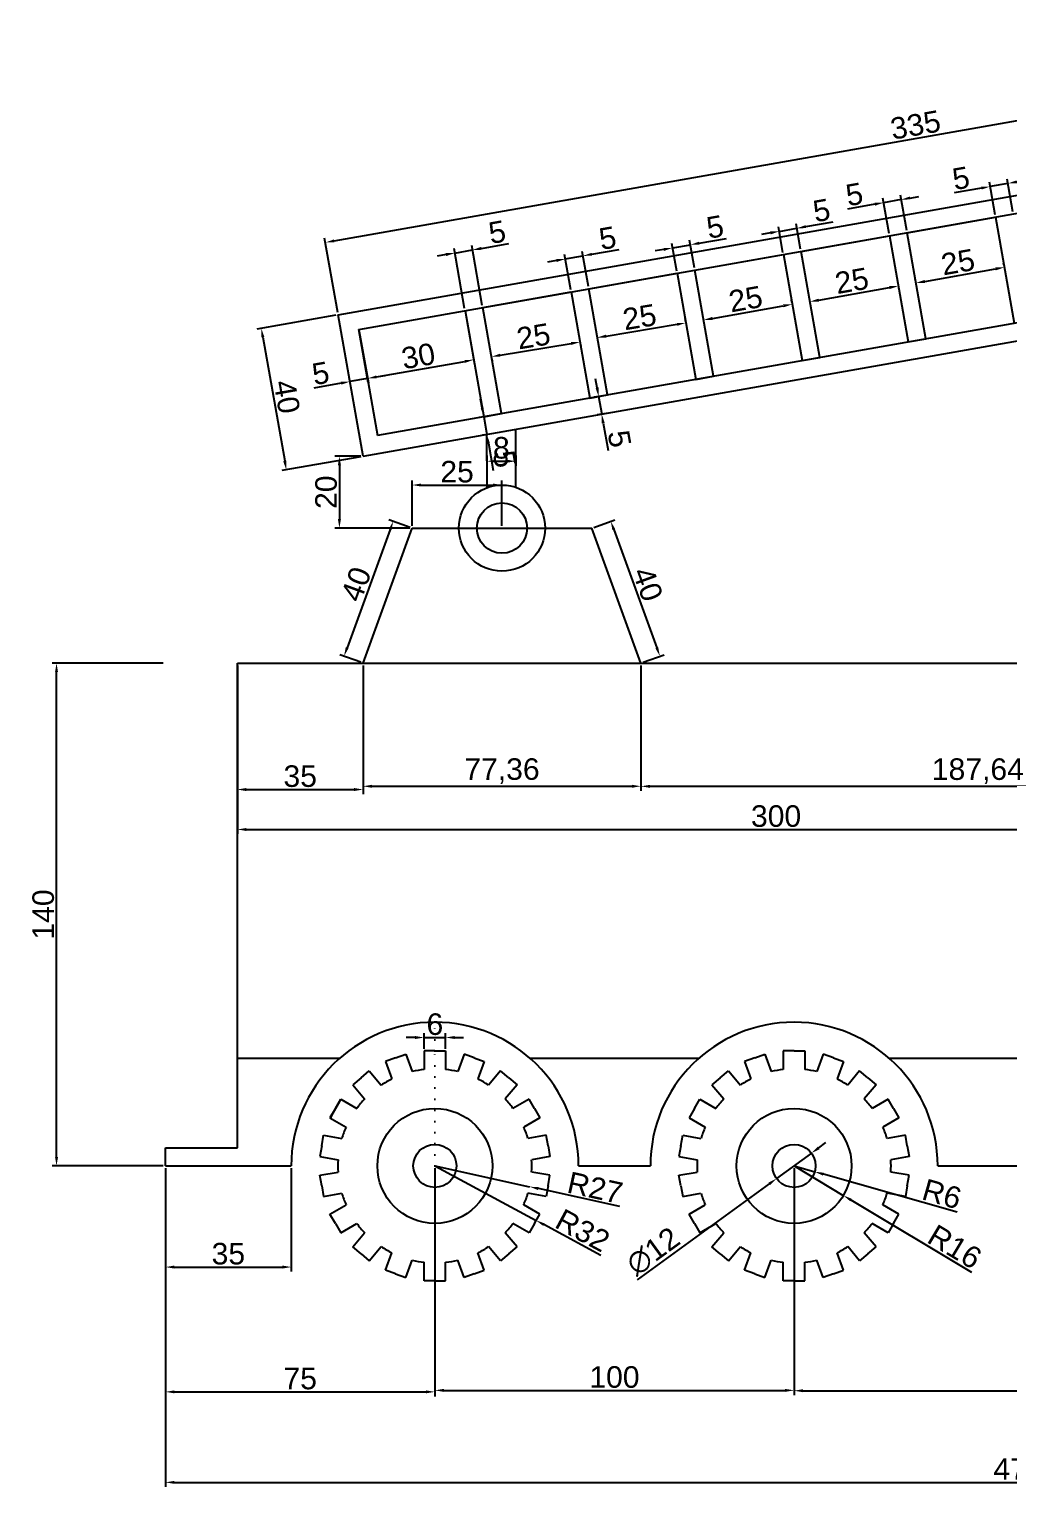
# Model space of a CAD drawing. Header units: millimetres. Extents: x 709 to 4693, y -85 to 383.
# Drawn here: x 709 to 981.7, y -84.9 to 321 of the extents above; entities that cross this region are included whole.
import ezdxf

# ---------------------------------------------------------------- set-up
doc = ezdxf.new("R2010")
doc.units = ezdxf.units.MM
doc.linetypes.add('ACAD_ISO07W100', pattern=[3, 0, -3])
doc.styles.get("Standard").update_dxf_attribs({"font": 'arial.ttf'})
doc.dimstyles.new('ISO-25', dxfattribs={"dimtxt": 6, "dimasz": 2.5, "dimexe": 1.25, "dimexo": 0.625, "dimtad": 1, "dimtxsty": 'Standard', "dimcen": 2.5, "dimclrt": 3, "dimadec": 0, "dimazin": 0, "dimtfac": 1, "dimtmove": 0, "dimatfit": 3, "dimfxl": 1, "dimtfillclr": 7, "dimarcsym": 0})

# ---------------------------------------------------------------- blocks, each defined once
blk = doc.blocks.new('*D1')
at = {"color": 0, "lineweight": -2, "transparency": 16777216}
for p, q in [((746.92, 3.82), (746.92, -24.98)), ((781.92, 3.82), (781.92, -24.98)), ((749.42, -23.73), (779.42, -23.73))]:
    blk.add_line(p, q, dxfattribs=at)
at = {"color": 0, "transparency": 16777216}
for points in [[(749.42, -23.31), (749.42, -24.15), (746.92, -23.73)], [(779.42, -23.31), (779.42, -24.15), (781.92, -23.73)]]:
    blk.add_solid(points, dxfattribs=at)
at = {"layer": 'Defpoints', "color": 0, "transparency": 16777216}
for p in [(746.92, 4.44), (781.92, 4.44), (781.92, -23.73)]:
    blk.add_point(p, dxfattribs=at)
at = {"color": 3, "transparency": 16777216, "insert": (764.42, -20.04), "char_height": 6, "attachment_point": 5}
blk.add_mtext('35', dxfattribs=at)
blk = doc.blocks.new('*U2')
for p, q in [((0, 2.58), (-3, 2.58)), ((-3, 2.58), (-3, -2.58)), ((0, 2.58), (3, 2.58)), ((3, 2.58), (3, -2.58))]:
    blk.add_line(p, q)
blk = doc.blocks.new('*U3')
at = {"color": 0, "linetype": 'ByBlock', "lineweight": -2, "transparency": 16777216}
for p, rotation in [((811.86, 32.09), 19.99999999999999), ((831.98, 32.09), 340), ((803.01, 26.98), 40.00000000000001), ((840.83, 26.98), 320), ((796.45, 19.15), 59.99999999999999), ((847.4, 19.15), 299.9999999999999), ((792.95, 9.55), 80.00000000000001), ((850.89, 9.55), 280), ((792.95, -0.67), 99.99999999999999), ((850.89, -0.67), 260), ((796.45, -10.27), 120), ((847.4, -10.27), 240), ((803.01, -18.09), 140.0000000000001), ((840.83, -18.09), 219.9999999999999), ((811.86, -23.2), 160.0000000000001), ((831.98, -23.2), 200), ((821.92, -24.97), 180)]:
    blk.add_blockref('*U2', p, dxfattribs=dict(at, rotation=rotation))
blk.add_blockref('*U2', (821.92, 33.86), dxfattribs=at)
blk = doc.blocks.new('*D4')
at = {"color": 0, "lineweight": -2, "transparency": 16777216}
for p, q in [((818.92, 37.07), (818.92, 41.44)), ((824.92, 37.07), (824.92, 41.44)), ((816.42, 40.19), (813.92, 40.19)), ((818.92, 40.19), (824.92, 40.19)), ((827.42, 40.19), (829.92, 40.19))]:
    blk.add_line(p, q, dxfattribs=at)
at = {"color": 0, "transparency": 16777216}
for points in [[(816.42, 40.6), (816.42, 39.77), (818.92, 40.19)], [(827.42, 40.6), (827.42, 39.77), (824.92, 40.19)]]:
    blk.add_solid(points, dxfattribs=at)
at = {"layer": 'Defpoints', "color": 0, "transparency": 16777216}
for p in [(824.92, 40.19), (818.92, 36.44), (824.92, 36.44)]:
    blk.add_point(p, dxfattribs=at)
at = {"color": 3, "transparency": 16777216, "insert": (821.92, 43.87), "char_height": 6, "attachment_point": 5}
blk.add_mtext('6', dxfattribs=at)
blk = doc.blocks.new('*D5')
at = {"color": 0, "lineweight": -2, "transparency": 16777216}
for p, q in [((746.92, 3.82), (746.92, -59.73)), ((821.92, 3.82), (821.92, -59.73)), ((749.42, -58.48), (819.42, -58.48))]:
    blk.add_line(p, q, dxfattribs=at)
at = {"color": 0, "transparency": 16777216}
for points in [[(749.42, -58.06), (749.42, -58.89), (746.92, -58.48)], [(819.42, -58.06), (819.42, -58.89), (821.92, -58.48)]]:
    blk.add_solid(points, dxfattribs=at)
at = {"layer": 'Defpoints', "color": 0, "transparency": 16777216}
for p in [(746.92, 4.44), (821.92, 4.44), (821.92, -58.48)]:
    blk.add_point(p, dxfattribs=at)
at = {"color": 3, "transparency": 16777216, "insert": (784.42, -54.8), "char_height": 6, "attachment_point": 5}
blk.add_mtext('75', dxfattribs=at)
blk = doc.blocks.new('*D6')
at = {"color": 0, "lineweight": -2, "transparency": 16777216}
for p, q in [((821.92, 3.82), (821.92, -59.31)), ((921.92, 3.82), (921.92, -59.31)), ((824.42, -58.06), (919.42, -58.06))]:
    blk.add_line(p, q, dxfattribs=at)
at = {"color": 0, "transparency": 16777216}
for points in [[(824.42, -57.65), (824.42, -58.48), (821.92, -58.06)], [(919.42, -57.65), (919.42, -58.48), (921.92, -58.06)]]:
    blk.add_solid(points, dxfattribs=at)
at = {"layer": 'Defpoints', "color": 0, "transparency": 16777216}
for p in [(821.92, 4.44), (921.92, 4.44), (921.92, -58.06)]:
    blk.add_point(p, dxfattribs=at)
at = {"color": 3, "transparency": 16777216, "insert": (871.92, -54.38), "char_height": 6, "attachment_point": 5}
blk.add_mtext('100', dxfattribs=at)
blk = doc.blocks.new('*U7')
for p, q in [((0, 2.58), (-3, 2.58)), ((-3, 2.58), (-3, -2.58)), ((0, 2.58), (3, 2.58)), ((3, 2.58), (3, -2.58))]:
    blk.add_line(p, q)
blk = doc.blocks.new('*U8')
at = {"color": 0, "linetype": 'ByBlock', "lineweight": -2, "transparency": 16777216}
for p, rotation in [((811.86, 32.09), 19.99999999999999), ((831.98, 32.09), 340), ((803.01, 26.98), 40.00000000000001), ((840.83, 26.98), 320), ((796.45, 19.15), 59.99999999999999), ((847.4, 19.15), 299.9999999999999), ((792.95, 9.55), 80.00000000000001), ((850.89, 9.55), 280), ((792.95, -0.67), 99.99999999999999), ((850.89, -0.67), 260), ((796.45, -10.27), 120), ((847.4, -10.27), 240), ((803.01, -18.09), 140.0000000000001), ((840.83, -18.09), 219.9999999999999), ((811.86, -23.2), 160.0000000000001), ((831.98, -23.2), 200), ((821.92, -24.97), 180)]:
    blk.add_blockref('*U7', p, dxfattribs=dict(at, rotation=rotation))
blk.add_blockref('*U7', (821.92, 33.86), dxfattribs=at)
blk = doc.blocks.new('*D11')
at = {"color": 0, "lineweight": -2, "transparency": 16777216}
for p, q in [((921.92, 3.82), (921.92, -59.41)), ((1141.92, 3.82), (1141.92, -59.41)), ((924.42, -58.16), (1139.42, -58.16))]:
    blk.add_line(p, q, dxfattribs=at)
at = {"color": 0, "transparency": 16777216}
for points in [[(924.42, -57.75), (924.42, -58.58), (921.92, -58.16)], [(1139.42, -57.75), (1139.42, -58.58), (1141.92, -58.16)]]:
    blk.add_solid(points, dxfattribs=at)
at = {"layer": 'Defpoints', "color": 0, "transparency": 16777216}
for p in [(921.92, 4.44), (1141.92, 4.44), (1141.92, -58.16)]:
    blk.add_point(p, dxfattribs=at)
at = {"color": 3, "transparency": 16777216, "insert": (1031.92, -54.47), "char_height": 6, "attachment_point": 5}
blk.add_mtext('220', dxfattribs=at)
blk = doc.blocks.new('*D13')
at = {"color": 0, "lineweight": -2, "transparency": 16777216}
for p, q in [((746.92, 3.82), (746.92, -84.93)), ((1221.92, 3.82), (1221.92, -84.93)), ((749.42, -83.68), (1219.42, -83.68))]:
    blk.add_line(p, q, dxfattribs=at)
at = {"color": 0, "transparency": 16777216}
for points in [[(749.42, -83.26), (749.42, -84.1), (746.92, -83.68)], [(1219.42, -83.26), (1219.42, -84.1), (1221.92, -83.68)]]:
    blk.add_solid(points, dxfattribs=at)
at = {"layer": 'Defpoints', "color": 0, "transparency": 16777216}
for p in [(746.92, 4.44), (1221.92, 4.44), (1221.92, -83.68)]:
    blk.add_point(p, dxfattribs=at)
at = {"color": 3, "transparency": 16777216, "insert": (984.42, -80), "char_height": 6, "attachment_point": 5}
blk.add_mtext('475', dxfattribs=at)
blk = doc.blocks.new('*D24')
at = {"color": 0, "lineweight": -2, "transparency": 16777216}
for p, q in [((830.42, 241.96), (832.94, 227.67)), ((800.88, 236.75), (803.4, 222.46)), ((805.64, 224.12), (830.26, 228.46))]:
    blk.add_line(p, q, dxfattribs=at)
at = {"color": 0, "transparency": 16777216}
for points in [[(830.19, 228.87), (830.33, 228.05), (832.72, 228.9)], [(805.57, 224.53), (805.71, 223.71), (803.18, 223.69)]]:
    blk.add_solid(points, dxfattribs=at)
at = {"layer": 'Defpoints', "color": 0, "transparency": 16777216}
for p in [(830.31, 242.58), (800.77, 237.37), (832.72, 228.9)]:
    blk.add_point(p, dxfattribs=at)
at = {"color": 3, "transparency": 16777216, "insert": (817.31, 229.93), "char_height": 6, "attachment_point": 5, "rotation": 10}
blk.add_mtext('30', dxfattribs=at)
blk = doc.blocks.new('*D30')
at = {"color": 0, "lineweight": -2, "transparency": 16777216}
for p, q in [((794.36, 241.31), (772.36, 237.44)), ((774.03, 235.19), (780.11, 200.72)), ((801.31, 201.92), (779.31, 198.04))]:
    blk.add_line(p, q, dxfattribs=at)
at = {"color": 0, "transparency": 16777216}
for points in [[(774.44, 235.26), (773.62, 235.12), (773.6, 237.65)], [(780.52, 200.8), (779.7, 200.65), (780.54, 198.26)]]:
    blk.add_solid(points, dxfattribs=at)
at = {"layer": 'Defpoints', "color": 0, "transparency": 16777216}
for p in [(794.98, 241.42), (801.92, 202.03), (780.54, 198.26)]:
    blk.add_point(p, dxfattribs=at)
at = {"color": 3, "transparency": 16777216, "insert": (780.7, 218.6), "char_height": 6, "attachment_point": 5, "rotation": 280}
blk.add_mtext('40', dxfattribs=at)
blk = doc.blocks.new('*D31')
at = {"color": 0, "lineweight": -2, "transparency": 16777216}
for p, q in [((798.15, 223.43), (798.04, 224.05)), ((803.18, 223.69), (798.26, 222.82)), ((803.07, 224.3), (802.96, 224.92)), ((805.64, 224.12), (808.1, 224.56)), ((795.79, 222.38), (788.18, 221.04))]:
    blk.add_line(p, q, dxfattribs=at)
at = {"color": 0, "transparency": 16777216}
for points in [[(805.57, 224.53), (805.71, 223.71), (803.18, 223.69)], [(795.72, 222.8), (795.87, 221.97), (798.26, 222.82)]]:
    blk.add_solid(points, dxfattribs=at)
at = {"layer": 'Defpoints', "color": 0, "transparency": 16777216}
for p in [(803.18, 223.69), (798.26, 222.82), (798.26, 222.82)]:
    blk.add_point(p, dxfattribs=at)
at = {"color": 3, "transparency": 16777216, "insert": (790.12, 225.12), "char_height": 6, "attachment_point": 5, "rotation": 10}
blk.add_mtext('5', dxfattribs=at)
blk = doc.blocks.new('*D33')
at = {"color": 0, "lineweight": -2, "transparency": 16777216}
for p, q in [((840.12, 230.17), (859.85, 233.44)), ((862.42, 233.23), (862.52, 232.61)), ((837.75, 229.15), (837.85, 228.53))]:
    blk.add_line(p, q, dxfattribs=at)
at = {"color": 0, "transparency": 16777216}
for points in [[(859.78, 233.85), (859.92, 233.03), (862.31, 233.85)], [(840.05, 230.58), (840.18, 229.76), (837.65, 229.76)]]:
    blk.add_solid(points, dxfattribs=at)
at = {"layer": 'Defpoints', "color": 0, "transparency": 16777216}
for p in [(862.31, 233.85), (862.31, 233.85), (837.65, 229.76)]:
    blk.add_point(p, dxfattribs=at)
at = {"color": 3, "transparency": 16777216, "insert": (849.38, 235.44), "char_height": 6, "attachment_point": 5, "rotation": 9.3943}
blk.add_mtext('25', dxfattribs=at)
blk = doc.blocks.new('*D35')
at = {"color": 0, "lineweight": -2, "transparency": 16777216}
for p, q in [((891.81, 239.36), (891.64, 240.42)), ((867.15, 235.28), (866.97, 236.34)), ((869.64, 235.51), (889.37, 238.78))]:
    blk.add_line(p, q, dxfattribs=at)
at = {"color": 0, "transparency": 16777216}
for points in [[(869.57, 235.92), (869.71, 235.1), (867.17, 235.1)], [(889.31, 239.19), (889.44, 238.37), (891.84, 239.19)]]:
    blk.add_solid(points, dxfattribs=at)
at = {"layer": 'Defpoints', "color": 0, "transparency": 16777216}
for p in [(891.84, 239.19), (891.91, 238.74), (867.25, 234.66)]:
    blk.add_point(p, dxfattribs=at)
at = {"color": 3, "transparency": 16777216, "insert": (878.91, 240.78), "char_height": 6, "attachment_point": 5, "rotation": 9.3943}
blk.add_mtext('25', dxfattribs=at)
blk = doc.blocks.new('*D37')
at = {"color": 0, "lineweight": -2, "transparency": 16777216}
for p, q in [((899.23, 240.44), (918.93, 243.91)), ((921.28, 244.96), (921.17, 245.57)), ((896.66, 240.62), (896.55, 241.23))]:
    blk.add_line(p, q, dxfattribs=at)
at = {"color": 0, "transparency": 16777216}
for points in [[(918.86, 244.32), (919, 243.5), (921.39, 244.34)], [(899.16, 240.85), (899.3, 240.02), (896.77, 240)]]:
    blk.add_solid(points, dxfattribs=at)
at = {"layer": 'Defpoints', "color": 0, "transparency": 16777216}
for p in [(921.39, 244.34), (921.39, 244.34), (896.77, 240)]:
    blk.add_point(p, dxfattribs=at)
at = {"color": 3, "transparency": 16777216, "insert": (908.44, 245.8), "char_height": 6, "attachment_point": 5, "rotation": 10}
blk.add_mtext('25', dxfattribs=at)
blk = doc.blocks.new('*D39')
at = {"color": 0, "lineweight": -2, "transparency": 16777216}
for p, q in [((928.8, 245.52), (948.49, 249)), ((951.04, 248.94), (951.17, 248.2)), ((926.42, 244.59), (926.55, 243.86))]:
    blk.add_line(p, q, dxfattribs=at)
at = {"color": 0, "transparency": 16777216}
for points in [[(948.42, 249.41), (948.57, 248.59), (950.95, 249.43)], [(928.72, 245.93), (928.87, 245.11), (926.33, 245.09)]]:
    blk.add_solid(points, dxfattribs=at)
at = {"layer": 'Defpoints', "color": 0, "transparency": 16777216}
for p in [(950.93, 249.55), (950.95, 249.43), (926.31, 245.21)]:
    blk.add_point(p, dxfattribs=at)
at = {"color": 3, "transparency": 16777216, "insert": (938, 250.89), "char_height": 6, "attachment_point": 5, "rotation": 10}
blk.add_mtext('25', dxfattribs=at)
blk = doc.blocks.new('*D41')
at = {"color": 0, "lineweight": -2, "transparency": 16777216}
for p, q in [((980.39, 255.26), (980.28, 255.87)), ((958.34, 250.73), (978.04, 254.21)), ((955.77, 250.91), (955.66, 251.53))]:
    blk.add_line(p, q, dxfattribs=at)
at = {"color": 0, "transparency": 16777216}
for points in [[(977.96, 254.62), (978.11, 253.8), (980.5, 254.64)], [(958.27, 251.14), (958.41, 250.32), (955.88, 250.3)]]:
    blk.add_solid(points, dxfattribs=at)
at = {"layer": 'Defpoints', "color": 0, "transparency": 16777216}
for p in [(980.5, 254.64), (980.5, 254.64), (955.88, 250.3)]:
    blk.add_point(p, dxfattribs=at)
at = {"color": 3, "transparency": 16777216, "insert": (967.55, 256.1), "char_height": 6, "attachment_point": 5, "rotation": 10}
blk.add_mtext('25', dxfattribs=at)
blk = doc.blocks.new('*D49')
at = {"color": 0, "lineweight": -2, "transparency": 16777216}
for p, q in [((835.09, 215.49), (834.65, 217.96)), ((834.91, 212.92), (834.29, 212.82)), ((835.52, 213.03), (836.39, 208.11)), ((835.77, 208), (835.16, 207.89)), ((836.82, 205.65), (838.17, 198.04))]:
    blk.add_line(p, q, dxfattribs=at)
at = {"color": 0, "transparency": 16777216}
for points in [[(835.5, 215.57), (834.68, 215.42), (835.52, 213.03)], [(837.23, 205.72), (836.41, 205.57), (836.39, 208.11)]]:
    blk.add_solid(points, dxfattribs=at)
at = {"layer": 'Defpoints', "color": 0, "transparency": 16777216}
for p in [(835.52, 213.03), (836.39, 208.11), (836.39, 208.11)]:
    blk.add_point(p, dxfattribs=at)
at = {"color": 3, "transparency": 16777216, "insert": (841.33, 201.25), "char_height": 6, "attachment_point": 5, "rotation": 280}
blk.add_mtext('5', dxfattribs=at)
blk = doc.blocks.new('*D52')
at = {"color": 0, "lineweight": -2, "transparency": 16777216}
for p, q in [((766.92, 143.82), (766.92, 96.87)), ((1066.92, 143.82), (1066.92, 96.87)), ((769.42, 98.12), (1064.42, 98.12))]:
    blk.add_line(p, q, dxfattribs=at)
at = {"color": 0, "transparency": 16777216}
for points in [[(769.42, 98.53), (769.42, 97.7), (766.92, 98.12)], [(1064.42, 98.53), (1064.42, 97.7), (1066.92, 98.12)]]:
    blk.add_solid(points, dxfattribs=at)
at = {"layer": 'Defpoints', "color": 0, "transparency": 16777216}
for p in [(766.92, 144.44), (1066.92, 144.44), (1066.92, 98.12)]:
    blk.add_point(p, dxfattribs=at)
at = {"color": 3, "transparency": 16777216, "insert": (916.92, 101.81), "char_height": 6, "attachment_point": 5}
blk.add_mtext('300', dxfattribs=at)
blk = doc.blocks.new('*D53')
at = {"color": 0, "lineweight": -2, "transparency": 16777216}
for p, q in [((766.92, 143.82), (766.92, 107.99)), ((801.92, 143.82), (801.92, 107.99)), ((769.42, 109.24), (799.42, 109.24))]:
    blk.add_line(p, q, dxfattribs=at)
at = {"color": 0, "transparency": 16777216}
for points in [[(769.42, 109.66), (769.42, 108.82), (766.92, 109.24)], [(799.42, 109.66), (799.42, 108.82), (801.92, 109.24)]]:
    blk.add_solid(points, dxfattribs=at)
at = {"layer": 'Defpoints', "color": 0, "transparency": 16777216}
for p in [(766.92, 144.44), (801.92, 144.44), (801.92, 109.24)]:
    blk.add_point(p, dxfattribs=at)
at = {"color": 3, "transparency": 16777216, "insert": (784.42, 112.93), "char_height": 6, "attachment_point": 5}
blk.add_mtext('35', dxfattribs=at)
blk = doc.blocks.new('*D55')
at = {"color": 0, "linetype": 'Continuous', "lineweight": -2, "transparency": 16777216}
for p, q in [((801.3, 202.03), (794.09, 202.03)), ((795.34, 199.53), (795.34, 184.53)), ((814.98, 182.03), (794.09, 182.03))]:
    blk.add_line(p, q, dxfattribs=at)
at = {"color": 0, "linetype": 'Continuous', "transparency": 16777216}
for points in [[(794.92, 199.53), (795.76, 199.53), (795.34, 202.03)], [(794.92, 184.53), (795.76, 184.53), (795.34, 182.03)]]:
    blk.add_solid(points, dxfattribs=at)
at = {"layer": 'Defpoints', "color": 0, "linetype": 'Continuous', "transparency": 16777216}
for p in [(801.92, 202.03), (795.34, 182.03), (815.6, 182.03)]:
    blk.add_point(p, dxfattribs=at)
at = {"color": 3, "linetype": 'Continuous', "transparency": 16777216, "insert": (791.65, 192.03), "char_height": 6, "attachment_point": 5, "rotation": 90}
blk.add_mtext('20', dxfattribs=at)
blk = doc.blocks.new('*D56')
at = {"color": 0, "linetype": 'Continuous', "lineweight": -2, "transparency": 16777216}
for p, q in [((815.01, 182.24), (809.14, 184.38)), ((809.46, 181.61), (797.49, 148.72)), ((801.33, 144.66), (795.46, 146.79))]:
    blk.add_line(p, q, dxfattribs=at)
at = {"color": 0, "linetype": 'Continuous', "transparency": 16777216}
for points in [[(809.07, 181.75), (809.85, 181.46), (810.31, 183.96)], [(797.1, 148.86), (797.88, 148.57), (796.63, 146.37)]]:
    blk.add_solid(points, dxfattribs=at)
at = {"layer": 'Defpoints', "color": 0, "linetype": 'Continuous', "transparency": 16777216}
for p in [(815.6, 182.03), (796.63, 146.37), (801.92, 144.44)]:
    blk.add_point(p, dxfattribs=at)
at = {"color": 3, "linetype": 'Continuous', "transparency": 16777216, "insert": (800.01, 166.42), "char_height": 6, "attachment_point": 5, "rotation": 70}
blk.add_mtext('40', dxfattribs=at)
blk = doc.blocks.new('*D57')
at = {"color": 0, "linetype": 'Continuous', "lineweight": -2, "transparency": 16777216}
for p, q in [((815.6, 182.66), (815.6, 195.28)), ((840.6, 182.66), (840.6, 195.28)), ((818.1, 194.03), (838.1, 194.03))]:
    blk.add_line(p, q, dxfattribs=at)
at = {"color": 0, "linetype": 'Continuous', "transparency": 16777216}
for points in [[(818.1, 194.44), (818.1, 193.61), (815.6, 194.03)], [(838.1, 194.44), (838.1, 193.61), (840.6, 194.03)]]:
    blk.add_solid(points, dxfattribs=at)
at = {"layer": 'Defpoints', "color": 0, "linetype": 'Continuous', "transparency": 16777216}
for p in [(840.6, 194.03), (815.6, 182.03), (840.6, 182.03)]:
    blk.add_point(p, dxfattribs=at)
at = {"color": 3, "linetype": 'Continuous', "transparency": 16777216, "insert": (828.1, 197.71), "char_height": 6, "attachment_point": 5}
blk.add_mtext('25', dxfattribs=at)
blk = doc.blocks.new('*D58')
at = {"color": 0, "linetype": 'Continuous', "lineweight": -2, "transparency": 16777216}
for p, q in [((866.19, 182.24), (872.06, 184.38)), ((871.74, 181.6), (883.71, 148.71)), ((879.87, 144.66), (885.74, 146.79))]:
    blk.add_line(p, q, dxfattribs=at)
at = {"color": 0, "linetype": 'Continuous', "transparency": 16777216}
for points in [[(872.14, 181.75), (871.35, 181.46), (870.89, 183.95)], [(884.1, 148.86), (883.32, 148.57), (884.57, 146.37)]]:
    blk.add_solid(points, dxfattribs=at)
at = {"layer": 'Defpoints', "color": 0, "linetype": 'Continuous', "transparency": 16777216}
for p in [(865.6, 182.03), (884.57, 146.37), (879.28, 144.44)]:
    blk.add_point(p, dxfattribs=at)
at = {"color": 3, "linetype": 'Continuous', "transparency": 16777216, "insert": (881.19, 166.42), "char_height": 6, "attachment_point": 5, "rotation": 289.9975}
blk.add_mtext('40', dxfattribs=at)
blk = doc.blocks.new('*D59')
at = {"color": 0, "linetype": 'Continuous', "lineweight": -2, "transparency": 16777216}
for p, q in [((801.92, 143.82), (801.92, 108.9)), ((879.28, 143.82), (879.28, 108.9)), ((804.42, 110.15), (876.78, 110.15))]:
    blk.add_line(p, q, dxfattribs=at)
at = {"color": 0, "linetype": 'Continuous', "transparency": 16777216}
for points in [[(804.42, 110.57), (804.42, 109.73), (801.92, 110.15)], [(876.78, 110.57), (876.78, 109.73), (879.28, 110.15)]]:
    blk.add_solid(points, dxfattribs=at)
at = {"layer": 'Defpoints', "color": 0, "linetype": 'Continuous', "transparency": 16777216}
for p in [(801.92, 144.44), (879.28, 144.44), (879.28, 110.15)]:
    blk.add_point(p, dxfattribs=at)
at = {"color": 3, "linetype": 'Continuous', "transparency": 16777216, "insert": (840.6, 114.38), "char_height": 6, "attachment_point": 5}
blk.add_mtext('77,36', dxfattribs=at)
blk = doc.blocks.new('*D60')
at = {"color": 0, "linetype": 'Continuous', "lineweight": -2, "transparency": 16777216}
for p, q in [((879.28, 143.82), (879.28, 108.88)), ((1066.92, 143.82), (1066.92, 108.88)), ((881.78, 110.13), (1064.42, 110.13))]:
    blk.add_line(p, q, dxfattribs=at)
at = {"color": 0, "linetype": 'Continuous', "transparency": 16777216}
for points in [[(881.78, 110.54), (881.78, 109.71), (879.28, 110.13)], [(1064.42, 110.54), (1064.42, 109.71), (1066.92, 110.13)]]:
    blk.add_solid(points, dxfattribs=at)
at = {"layer": 'Defpoints', "color": 0, "linetype": 'Continuous', "transparency": 16777216}
for p in [(879.28, 144.44), (1066.92, 144.44), (1066.92, 110.13)]:
    blk.add_point(p, dxfattribs=at)
at = {"color": 3, "linetype": 'Continuous', "transparency": 16777216, "insert": (973.1, 114.36), "char_height": 6, "attachment_point": 5}
blk.add_mtext('187,64', dxfattribs=at)
blk = doc.blocks.new('*D80')
at = {"color": 0, "linetype": 'Continuous', "lineweight": -2, "transparency": 16777216}
for p, q in [((921.92, 4.44), (935.64, -3.79)), ((971.45, -25.26), (937.79, -5.07))]:
    blk.add_line(p, q, dxfattribs=at)
at = {"color": 0, "linetype": 'Continuous', "transparency": 16777216}
blk.add_solid([(938, -4.71), (937.57, -5.43), (935.64, -3.79)], dxfattribs=at)
at = {"layer": 'Defpoints', "color": 0, "linetype": 'Continuous', "transparency": 16777216}
for p in [(921.92, 4.44), (935.64, -3.79)]:
    blk.add_point(p, dxfattribs=at)
at = {"color": 3, "linetype": 'Continuous', "transparency": 16777216, "insert": (966.67, -18.09), "char_height": 6, "attachment_point": 5, "rotation": 329.0516}
blk.add_mtext('R16', dxfattribs=at)
blk = doc.blocks.new('*D81')
at = {"color": 0, "linetype": 'Continuous', "lineweight": -2, "transparency": 16777216}
for p, q in [((821.92, 4.44), (850.09, -10.74)), ((868.16, -20.48), (852.29, -11.92))]:
    blk.add_line(p, q, dxfattribs=at)
at = {"color": 0, "linetype": 'Continuous', "transparency": 16777216}
blk.add_solid([(852.49, -11.56), (852.09, -12.29), (850.09, -10.74)], dxfattribs=at)
at = {"layer": 'Defpoints', "color": 0, "linetype": 'Continuous', "transparency": 16777216}
for p in [(821.92, 4.44), (850.09, -10.74)]:
    blk.add_point(p, dxfattribs=at)
at = {"color": 3, "linetype": 'Continuous', "transparency": 16777216, "insert": (863.08, -13.54), "char_height": 6, "attachment_point": 5, "rotation": 331.6788}
blk.add_mtext('R32', dxfattribs=at)
blk = doc.blocks.new('*D82')
at = {"color": 0, "linetype": 'Continuous', "lineweight": -2, "transparency": 16777216}
for p, q in [((821.92, 4.44), (848.29, -1.35)), ((873.38, -6.86), (850.73, -1.89))]:
    blk.add_line(p, q, dxfattribs=at)
at = {"color": 0, "linetype": 'Continuous', "transparency": 16777216}
blk.add_solid([(850.82, -1.48), (850.64, -2.29), (848.29, -1.35)], dxfattribs=at)
at = {"layer": 'Defpoints', "color": 0, "linetype": 'Continuous', "transparency": 16777216}
for p in [(821.92, 4.44), (848.29, -1.35)]:
    blk.add_point(p, dxfattribs=at)
at = {"color": 3, "linetype": 'Continuous', "transparency": 16777216, "insert": (866.54, -1.64), "char_height": 6, "attachment_point": 5, "rotation": 347.6097}
blk.add_mtext('R27', dxfattribs=at)
blk = doc.blocks.new('*D83')
at = {"color": 0, "linetype": 'Continuous', "lineweight": -2, "transparency": 16777216}
for p, q in [((921.92, 4.44), (927.69, 2.81)), ((967.35, -8.43), (930.1, 2.12))]:
    blk.add_line(p, q, dxfattribs=at)
at = {"color": 0, "linetype": 'Continuous', "transparency": 16777216}
blk.add_solid([(930.21, 2.53), (929.99, 1.72), (927.69, 2.81)], dxfattribs=at)
at = {"layer": 'Defpoints', "color": 0, "linetype": 'Continuous', "transparency": 16777216}
for p in [(921.92, 4.44), (927.69, 2.81)]:
    blk.add_point(p, dxfattribs=at)
at = {"color": 3, "linetype": 'Continuous', "transparency": 16777216, "insert": (963.1, -3.4), "char_height": 6, "attachment_point": 5, "rotation": 344.173}
blk.add_mtext('R6', dxfattribs=at)
blk = doc.blocks.new('*D84')
at = {"color": 0, "linetype": 'Continuous', "lineweight": -2, "transparency": 16777216}
for p, q in [((928.79, 9.45), (930.81, 10.92)), ((926.77, 7.98), (917.07, 0.91)), ((878.37, -27.29), (915.05, -0.56))]:
    blk.add_line(p, q, dxfattribs=at)
at = {"color": 0, "linetype": 'Continuous', "transparency": 16777216}
for points in [[(928.55, 9.78), (929.04, 9.11), (926.77, 7.98)], [(914.81, -0.23), (915.3, -0.9), (917.07, 0.91)]]:
    blk.add_solid(points, dxfattribs=at)
at = {"layer": 'Defpoints', "color": 0, "linetype": 'Continuous', "transparency": 16777216}
for p in [(926.77, 7.98), (917.07, 0.91)]:
    blk.add_point(p, dxfattribs=at)
at = {"color": 3, "linetype": 'Continuous', "transparency": 16777216, "insert": (882.69, -19.37), "char_height": 6, "attachment_point": 5, "rotation": 36.0756}
blk.add_mtext('∅12', dxfattribs=at)
blk = doc.blocks.new('*D85')
at = {"color": 0, "linetype": 'Continuous', "lineweight": -2, "transparency": 16777216}
for p, q in [((746.3, 144.44), (715.33, 144.44)), ((716.58, 6.94), (716.58, 141.94)), ((746.3, 4.44), (715.33, 4.44))]:
    blk.add_line(p, q, dxfattribs=at)
at = {"color": 0, "linetype": 'Continuous', "transparency": 16777216}
for points in [[(716.17, 141.94), (717, 141.94), (716.58, 144.44)], [(716.17, 6.94), (717, 6.94), (716.58, 4.44)]]:
    blk.add_solid(points, dxfattribs=at)
at = {"layer": 'Defpoints', "color": 0, "linetype": 'Continuous', "transparency": 16777216}
for p in [(716.58, 144.44), (746.92, 144.44), (746.92, 4.44)]:
    blk.add_point(p, dxfattribs=at)
at = {"color": 3, "linetype": 'Continuous', "transparency": 16777216, "insert": (712.89, 74.44), "char_height": 6, "attachment_point": 5, "rotation": 90}
blk.add_mtext('140', dxfattribs=at)
blk = doc.blocks.new('*D96')
at = {"color": 0, "linetype": 'Continuous', "lineweight": -2, "transparency": 16777216}
for p, q in [((836.43, 202.29), (836.43, 199.41)), ((838.93, 200.66), (841.93, 200.66)), ((844.43, 202.29), (844.43, 199.41))]:
    blk.add_line(p, q, dxfattribs=at)
at = {"color": 0, "linetype": 'Continuous', "transparency": 16777216}
for points in [[(838.93, 201.08), (838.93, 200.24), (836.43, 200.66)], [(841.93, 201.08), (841.93, 200.24), (844.43, 200.66)]]:
    blk.add_solid(points, dxfattribs=at)
at = {"layer": 'Defpoints', "color": 0, "linetype": 'Continuous', "transparency": 16777216}
for p in [(836.43, 202.92), (844.43, 202.92), (844.43, 200.66)]:
    blk.add_point(p, dxfattribs=at)
at = {"color": 3, "linetype": 'Continuous', "transparency": 16777216, "insert": (840.43, 204.35), "char_height": 6, "attachment_point": 5}
blk.add_mtext('8', dxfattribs=at)
blk = doc.blocks.new('*D187')
at = {"color": 0, "linetype": 'Continuous', "lineweight": -2, "transparency": 16777216}
for p, q in [((915.34, 264.23), (912.88, 263.8)), ((918.84, 258.82), (917.59, 265.9)), ((917.81, 264.66), (922.73, 265.53)), ((923.76, 259.69), (922.51, 266.76)), ((925.19, 265.97), (932.8, 267.31))]:
    blk.add_line(p, q, dxfattribs=at)
at = {"color": 0, "linetype": 'Continuous', "transparency": 16777216}
for points in [[(915.27, 264.64), (915.42, 263.82), (917.81, 264.66)], [(925.12, 266.38), (925.26, 265.56), (922.73, 265.53)]]:
    blk.add_solid(points, dxfattribs=at)
at = {"layer": 'Defpoints', "color": 0, "linetype": 'Continuous', "transparency": 16777216}
for p in [(922.73, 265.53), (918.95, 258.2), (923.87, 259.07)]:
    blk.add_point(p, dxfattribs=at)
at = {"color": 3, "linetype": 'Continuous', "transparency": 16777216, "insert": (929.59, 270.48), "char_height": 6, "attachment_point": 5, "rotation": 10}
blk.add_mtext('5', dxfattribs=at)
blk = doc.blocks.new('*D188')
at = {"color": 0, "linetype": 'Continuous', "lineweight": -2, "transparency": 16777216}
for p, q in [((889.29, 253.61), (887.94, 261.31)), ((888.15, 260.08), (893.08, 260.94)), ((894.22, 254.48), (892.86, 262.17)), ((895.54, 261.38), (903.15, 262.72)), ((885.69, 259.64), (883.23, 259.21))]:
    blk.add_line(p, q, dxfattribs=at)
at = {"color": 0, "linetype": 'Continuous', "transparency": 16777216}
for points in [[(885.62, 260.05), (885.76, 259.23), (888.15, 260.08)], [(895.47, 261.79), (895.61, 260.97), (893.08, 260.94)]]:
    blk.add_solid(points, dxfattribs=at)
at = {"layer": 'Defpoints', "color": 0, "linetype": 'Continuous', "transparency": 16777216}
for p in [(893.08, 260.94), (889.4, 253), (894.32, 253.86)]:
    blk.add_point(p, dxfattribs=at)
at = {"color": 3, "linetype": 'Continuous', "transparency": 16777216, "insert": (899.94, 265.89), "char_height": 6, "attachment_point": 5, "rotation": 10}
blk.add_mtext('5', dxfattribs=at)
blk = doc.blocks.new('*D189')
at = {"color": 0, "linetype": 'Continuous', "lineweight": -2, "transparency": 16777216}
for p, q in [((1124.78, 300.21), (1121.12, 320.97)), ((793.89, 262), (1118.87, 319.3)), ((794.87, 242.04), (791.21, 262.79))]:
    blk.add_line(p, q, dxfattribs=at)
at = {"color": 0, "linetype": 'Continuous', "transparency": 16777216}
for points in [[(1118.8, 319.71), (1118.95, 318.89), (1121.34, 319.74)], [(793.81, 262.41), (793.96, 261.59), (791.42, 261.56)]]:
    blk.add_solid(points, dxfattribs=at)
at = {"layer": 'Defpoints', "color": 0, "linetype": 'Continuous', "transparency": 16777216}
for p in [(1121.34, 319.74), (1124.89, 299.6), (794.98, 241.42)]:
    blk.add_point(p, dxfattribs=at)
at = {"color": 3, "linetype": 'Continuous', "transparency": 16777216, "insert": (955.74, 294.28), "char_height": 6, "attachment_point": 5, "rotation": 10}
blk.add_mtext('335', dxfattribs=at)
blk = doc.blocks.new('*D191')
at = {"color": 0, "linetype": 'Continuous', "lineweight": -2, "transparency": 16777216}
for p, q in [((830.2, 243.19), (827.27, 259.86)), ((835.13, 244.06), (832.19, 260.73)), ((834.87, 259.93), (842.48, 261.27)), ((825.02, 258.19), (822.56, 257.76)), ((827.48, 258.63), (832.41, 259.5))]:
    blk.add_line(p, q, dxfattribs=at)
at = {"color": 0, "linetype": 'Continuous', "transparency": 16777216}
for points in [[(834.8, 260.34), (834.94, 259.52), (832.41, 259.5)], [(824.95, 258.6), (825.09, 257.78), (827.48, 258.63)]]:
    blk.add_solid(points, dxfattribs=at)
at = {"layer": 'Defpoints', "color": 0, "linetype": 'Continuous', "transparency": 16777216}
for p in [(832.41, 259.5), (830.31, 242.58), (835.24, 243.44)]:
    blk.add_point(p, dxfattribs=at)
at = {"color": 3, "linetype": 'Continuous', "transparency": 16777216, "insert": (839.27, 264.44), "char_height": 6, "attachment_point": 5, "rotation": 10}
blk.add_mtext('5', dxfattribs=at)
blk = doc.blocks.new('*D192')
at = {"color": 0, "linetype": 'Continuous', "lineweight": -2, "transparency": 16777216}
for p, q in [((855.77, 256.54), (853.31, 256.1)), ((859.75, 248.4), (858.02, 258.2)), ((858.24, 256.97), (863.16, 257.84)), ((864.67, 249.27), (862.94, 259.07)), ((865.62, 258.27), (873.23, 259.62))]:
    blk.add_line(p, q, dxfattribs=at)
at = {"color": 0, "linetype": 'Continuous', "transparency": 16777216}
for points in [[(855.7, 256.95), (855.85, 256.13), (858.24, 256.97)], [(865.55, 258.68), (865.7, 257.86), (863.16, 257.84)]]:
    blk.add_solid(points, dxfattribs=at)
at = {"layer": 'Defpoints', "color": 0, "linetype": 'Continuous', "transparency": 16777216}
for p in [(863.16, 257.84), (859.86, 247.79), (864.78, 248.65)]:
    blk.add_point(p, dxfattribs=at)
at = {"color": 3, "linetype": 'Continuous', "transparency": 16777216, "insert": (870.02, 262.78), "char_height": 6, "attachment_point": 5, "rotation": 10}
blk.add_mtext('5', dxfattribs=at)
blk = doc.blocks.new('*D197')
at = {"color": 0, "linetype": 'Continuous', "lineweight": -2, "transparency": 16777216}
for p, q in [((974.07, 276.71), (966.46, 275.36)), ((977.93, 269.24), (976.31, 278.37)), ((981.46, 278.01), (976.53, 277.14)), ((982.85, 270.11), (981.24, 279.24)), ((983.92, 278.44), (986.38, 278.88))]:
    blk.add_line(p, q, dxfattribs=at)
at = {"color": 0, "linetype": 'Continuous', "transparency": 16777216}
for points in [[(974, 277.12), (974.14, 276.3), (976.53, 277.14)], [(983.85, 278.85), (983.99, 278.03), (981.46, 278.01)]]:
    blk.add_solid(points, dxfattribs=at)
at = {"layer": 'Defpoints', "color": 0, "linetype": 'Continuous', "transparency": 16777216}
for p in [(976.53, 277.14), (978.03, 268.62), (982.96, 269.49)]:
    blk.add_point(p, dxfattribs=at)
at = {"color": 3, "linetype": 'Continuous', "transparency": 16777216, "insert": (968.4, 279.44), "char_height": 6, "attachment_point": 5, "rotation": 10}
blk.add_mtext('5', dxfattribs=at)
blk = doc.blocks.new('*D198')
at = {"color": 0, "linetype": 'Continuous', "lineweight": -2, "transparency": 16777216}
for p, q in [((944.4, 272.22), (936.79, 270.88)), ((948.38, 264.03), (946.64, 273.88)), ((951.78, 273.52), (946.86, 272.65)), ((953.3, 264.9), (951.57, 274.75)), ((954.25, 273.95), (956.71, 274.39))]:
    blk.add_line(p, q, dxfattribs=at)
at = {"color": 0, "linetype": 'Continuous', "transparency": 16777216}
for points in [[(944.33, 272.63), (944.47, 271.81), (946.86, 272.65)], [(954.17, 274.36), (954.32, 273.54), (951.78, 273.52)]]:
    blk.add_solid(points, dxfattribs=at)
at = {"layer": 'Defpoints', "color": 0, "linetype": 'Continuous', "transparency": 16777216}
for p in [(946.86, 272.65), (953.41, 264.28), (948.49, 263.41)]:
    blk.add_point(p, dxfattribs=at)
at = {"color": 3, "linetype": 'Continuous', "transparency": 16777216, "insert": (938.72, 274.95), "char_height": 6, "attachment_point": 5, "rotation": 10}
blk.add_mtext('5', dxfattribs=at)
blk = doc.blocks.new('*D199')
at = {"color": 0, "linetype": 'Continuous', "lineweight": -2, "transparency": 16777216}
for p, q in [((867.07, 221.13), (866.63, 223.6)), ((869.37, 219), (866.27, 218.45)), ((867.5, 218.67), (868.37, 213.75)), ((870.24, 214.08), (867.14, 213.53)), ((868.8, 211.29), (870.15, 203.67))]:
    blk.add_line(p, q, dxfattribs=at)
at = {"color": 0, "linetype": 'Continuous', "transparency": 16777216}
for points in [[(867.48, 221.21), (866.66, 221.06), (867.5, 218.67)], [(869.21, 211.36), (868.39, 211.21), (868.37, 213.75)]]:
    blk.add_solid(points, dxfattribs=at)
at = {"layer": 'Defpoints', "color": 0, "linetype": 'Continuous', "transparency": 16777216}
for p in [(869.99, 219.11), (868.37, 213.75), (870.86, 214.19)]:
    blk.add_point(p, dxfattribs=at)
at = {"color": 3, "linetype": 'Continuous', "transparency": 16777216, "insert": (873.31, 206.89), "char_height": 6, "attachment_point": 5, "rotation": 280}
blk.add_mtext('5', dxfattribs=at)

msp = doc.modelspace()

# ---------------------------------------------------------------- linework, layer by layer
for p, q in [((794.976, 241.423), (1124.887, 299.595)), ((800.768, 237.367), (1125.755, 294.671)), ((953.413, 264.283), (978.034, 268.624)), ((978.034, 268.624), (983.243, 239.08)), ((1130.964, 265.127), (805.978, 207.823)), ((958.623, 234.738), (953.413, 264.283)), ((801.922, 202.031), (1131.832, 260.203)), ((923.869, 259.073), (948.489, 263.414)), ((948.489, 263.414), (953.699, 233.87)), ((894.325, 253.864), (918.945, 258.205)), ((918.945, 258.205), (924.155, 228.661)), ((929.079, 229.529), (923.869, 259.073)), ((864.781, 248.654), (889.401, 252.995)), ((889.401, 252.995), (894.61, 223.451)), ((899.534, 224.319), (894.325, 253.864)), ((835.236, 243.445), (859.857, 247.786)), ((859.857, 247.786), (865.066, 218.242)), ((869.99, 219.11), (864.781, 248.654)), ((801.922, 202.031), (794.976, 241.423)), ((830.312, 242.577), (835.522, 213.032)), ((840.446, 213.901), (835.236, 243.445)), ((803.373, 222.595), (800.768, 237.367)), ((953.699, 233.87), (958.623, 234.738)), ((924.155, 228.661), (929.079, 229.529)), ((894.61, 223.451), (899.534, 224.319)), ((803.373, 222.595), (805.978, 207.823)), ((865.066, 218.242), (869.99, 219.11)), ((835.522, 213.032), (840.446, 213.901)), ((801.921, 144.443), (815.602, 182.031)), ((879.281, 144.441), (865.602, 182.03)), ((766.921, 34.443), (766.921, 144.443)), ((766.921, 144.443), (1066.921, 144.443)), ((766.921, 9.443), (766.921, 34.443)), ((766.921, 34.443), (795.464, 34.443)), ((848.379, 34.443), (895.464, 34.443)), ((948.379, 34.443), (1016.921, 34.443)), ((746.921, 4.443), (746.921, 9.443)), ((746.921, 9.443), (766.921, 9.443)), ((746.921, 4.443), (781.921, 4.443)), ((861.921, 4.443), (881.921, 4.443)), ((961.921, 4.443), (1016.921, 4.443))]:
    msp.add_line(p, q)
at = {"linetype": 'Continuous'}
for p, q in [((836.51, 193.312), (836.39, 208.108)), ((844.39, 209.519), (844.389, 193.417)), ((815.602, 182.031), (840.602, 182.031)), ((840.602, 182.031), (865.602, 182.03)), ((801.921, 144.443), (879.281, 144.443))]:
    msp.add_line(p, q, dxfattribs=at)
at = {"linetype": 'ACAD_ISO07W100'}
for p, q in [((821.921, 36.443), (821.921, 44.443)), ((821.921, 4.443), (821.921, 36.443))]:
    msp.add_line(p, q, dxfattribs=at)
for centre, radius in [((840.602, 182.031), 12), ((840.602, 182.031), 7), ((821.921, 4.443), 16), ((921.921, 4.443), 16), ((821.921, 4.443), 6), ((921.921, 4.443), 6)]:
    msp.add_circle(centre, radius)
for centre, radius, start, end in [((821.921, 4.443), 40, 0, 180), ((921.921, 4.443), 40, 360, 180), ((821.921, 4.443), 27, 116.37937, 123.62063), ((821.921, 4.443), 27, 96.37937, 103.62063), ((821.921, 4.443), 27, 76.37937, 83.62063), ((821.921, 4.443), 27, 56.37937, 63.62063), ((921.921, 4.443), 27, 116.37937, 123.62063), ((921.921, 4.443), 27, 96.37937, 103.62063), ((921.921, 4.443), 27, 76.37937, 83.62063), ((921.921, 4.443), 27, 56.37937, 63.62063), ((821.921, 4.443), 32, 144.62062, 155.37938), ((821.921, 4.443), 27, 136.37937, 143.62063), ((821.921, 4.443), 27, 36.37937, 43.62063), ((921.921, 4.443), 27, 136.37937, 143.62063), ((921.921, 4.443), 27, 36.37937, 43.62063), ((821.921, 4.443), 27, 156.37937, 163.62063), ((821.921, 4.443), 27, 16.37937, 23.62063), ((921.921, 4.443), 27, 156.37937, 163.62063), ((921.921, 4.443), 27, 16.37937, 23.62063), ((821.921, 4.443), 27, 176.37937, 183.62063), ((821.921, 4.443), 27, 356.37937, 3.62063), ((921.921, 4.443), 27, 176.37937, 183.62063), ((921.921, 4.443), 27, 356.37937, 3.62063), ((821.921, 4.443), 27, 196.37937, 203.62063), ((821.921, 4.443), 27, 336.37937, 343.62063), ((921.921, 4.443), 27, 196.37937, 203.62063), ((921.921, 4.443), 27, 336.37937, 343.62063), ((821.921, 4.443), 27, 216.37937, 223.62063), ((821.921, 4.443), 27, 316.37937, 323.62063), ((921.921, 4.443), 27, 216.37937, 223.62063), ((921.921, 4.443), 27, 316.37937, 323.62063), ((821.921, 4.443), 27, 236.37937, 243.62063), ((821.921, 4.443), 27, 296.37937, 303.62063), ((921.921, 4.443), 27, 236.37937, 243.62063), ((921.921, 4.443), 27, 296.37937, 303.62063), ((821.921, 4.443), 27, 256.37937, 263.62063), ((821.921, 4.443), 27, 276.37937, 283.62063), ((921.921, 4.443), 27, 256.37937, 263.62063), ((921.921, 4.443), 27, 276.37937, 283.62063)]:
    msp.add_arc(centre, radius, start, end)

# ---------------------------------------------------------------- block references
msp.add_blockref('*U3', (0, 0))
at = {"xscale": -1}
msp.add_blockref('*U8', (1743.842, 0), dxfattribs=at)

# ---------------------------------------------------------------- dimensions: what is measured, and where the dimension line sits
at = {"color": 0, "linetype": 'Continuous'}
for p1, p2, distance, picture, middle in [((794.976, 241.423), (1124.887, 299.595), 20.451, '*D189', (955.739, 294.284)), ((982.958, 269.492), (978.034, 268.624), -8.648, '*D197', (968.395, 279.438)), ((953.413, 264.283), (948.489, 263.414), -9.38, '*D198', (938.724, 274.95)), ((918.945, 258.205), (923.869, 259.073), 6.56, '*D187', (929.59, 270.476)), ((830.312, 242.577), (835.236, 243.445), 16.298, '*D191', (839.266, 264.438)), ((889.401, 252.995), (894.325, 253.864), 7.189, '*D188', (899.937, 265.886)), ((859.857, 247.786), (864.781, 248.654), 9.327, '*D192', (870.021, 262.782)), ((869.99, 219.11), (870.858, 214.186), -2.528, '*D199', (873.312, 206.887))]:
    dim = msp.add_aligned_dim(p1=p1, p2=p2, distance=distance, dimstyle='ISO-25', dxfattribs=at)
    dim.commit()
    dim.dimension.update_dxf_attribs({"geometry": picture, "text_midpoint": middle})
for p1, p2, distance, picture, middle in [((955.879, 250.299), (980.499, 254.641), 0, '*D41', (967.549, 256.102)), ((926.314, 245.21), (950.934, 249.552), -0.122, '*D39', (938.004, 250.893)), ((896.769, 240.001), (921.389, 244.342), 0, '*D37', (908.439, 245.804)), ((867.248, 234.662), (891.914, 238.743), 0.449, '*D35', (878.906, 240.784)), ((794.976, 241.423), (801.922, 202.031), -21.71, '*D30', (780.701, 218.597)), ((800.768, 237.367), (830.312, 242.577), -13.891, '*D24', (817.312, 229.926)), ((837.649, 229.765), (862.315, 233.846), 0, '*D33', (849.38, 235.444)), ((803.18, 223.687), (798.256, 222.819), 0, '*D31', (790.12, 225.117)), ((835.522, 213.032), (836.39, 208.108), 0, '*D49', (841.333, 201.248))]:
    dim = msp.add_aligned_dim(p1=p1, p2=p2, distance=distance, dimstyle='ISO-25')
    dim.commit()
    dim.dimension.update_dxf_attribs({"geometry": picture, "text_midpoint": middle})
at = {"linetype": 'Continuous'}
for base, p1, p2, picture, middle in [((844.432, 200.661), (836.432, 202.917), (844.432, 202.917), '*D96', (840.432, 204.349)), ((840.602, 194.026), (815.602, 182.031), (840.602, 182.031), '*D57', (828.102, 197.714)), ((879.28, 110.151), (801.921, 144.443), (879.28, 144.443), '*D59', (840.601, 114.382)), ((1066.921, 110.127), (879.28, 144.443), (1066.921, 144.443), '*D60', (973.101, 114.358))]:
    dim = msp.add_linear_dim(base=base, p1=p1, p2=p2, dimstyle='ISO-25', dxfattribs=at)
    dim.commit()
    dim.dimension.update_dxf_attribs({"geometry": picture, "text_midpoint": middle})
for base, p1, p2, picture, middle in [((795.34, 182.031), (801.922, 202.031), (815.602, 182.031), '*D55', (791.651, 192.031)), ((716.582, 144.443), (746.921, 4.443), (746.921, 144.443), '*D85', (712.894, 74.443))]:
    dim = msp.add_linear_dim(base=base, p1=p1, p2=p2, angle=90, dimstyle='ISO-25', dxfattribs=at)
    dim.commit()
    dim.dimension.update_dxf_attribs({"geometry": picture, "text_midpoint": middle})
for p1, p2, distance, picture, middle in [((815.602, 182.031), (801.921, 144.443), -5.626, '*D56', (800.008, 166.423)), ((865.602, 182.03), (879.281, 144.441), 5.626, '*D58', (881.195, 166.421))]:
    dim = msp.add_aligned_dim(p1=p1, p2=p2, distance=distance, dimstyle='ISO-25', dxfattribs=at)
    dim.commit()
    dim.dimension.update_dxf_attribs({"geometry": picture, "text_midpoint": middle})
for base, p1, p2, picture, middle in [((1066.921, 98.117), (766.921, 144.443), (1066.921, 144.443), '*D52', (916.921, 101.807)), ((801.921, 109.24), (766.921, 144.443), (801.921, 144.443), '*D53', (784.421, 112.931)), ((824.921, 40.186), (818.921, 36.443), (824.921, 36.443), '*D4', (821.921, 43.874)), ((781.921, -23.73), (746.921, 4.443), (781.921, 4.443), '*D1', (764.421, -20.04)), ((821.921, -58.478), (746.921, 4.443), (821.921, 4.443), '*D5', (784.421, -54.802)), ((1221.921, -83.679), (746.921, 4.443), (1221.921, 4.443), '*D13', (984.421, -80.003)), ((921.921, -58.065), (821.921, 4.443), (921.921, 4.443), '*D6', (871.921, -54.376)), ((1141.921, -58.163), (921.921, 4.443), (1141.921, 4.443), '*D11', (1031.921, -54.475))]:
    dim = msp.add_linear_dim(base=base, p1=p1, p2=p2, dimstyle='ISO-25')
    dim.commit()
    dim.dimension.update_dxf_attribs({"geometry": picture, "text_midpoint": middle})
dim = msp.add_diameter_dim_2p(p1=(926.77, 7.976), p2=(917.072, 0.91), dimstyle='ISO-25', dxfattribs=at)
dim.commit()
dim.dimension.update_dxf_attribs({"geometry": '*D84', "text_midpoint": (884.96, -22.486), "dimtype": 163})
dim = msp.add_radius_dim(center=(821.921, 4.443), mpoint=(850.091, -10.738), dimstyle='ISO-25', dxfattribs=at)
dim.commit()
dim.dimension.update_dxf_attribs({"geometry": '*D81', "text_midpoint": (863.077, -13.544)})
for center, mpoint, picture, middle in [((821.921, 4.443), (848.292, -1.35), '*D82', (865.764, -5.189)), ((921.921, 4.443), (935.643, -3.785), '*D80', (964.771, -21.252)), ((921.921, 4.443), (927.694, 2.807), '*D83', (962.093, -6.945))]:
    dim = msp.add_radius_dim(center=center, mpoint=mpoint, dimstyle='ISO-25', dxfattribs=at)
    dim.commit()
    dim.dimension.update_dxf_attribs({"geometry": picture, "text_midpoint": middle, "dimtype": 164})

doc.saveas('drawing.dxf')
